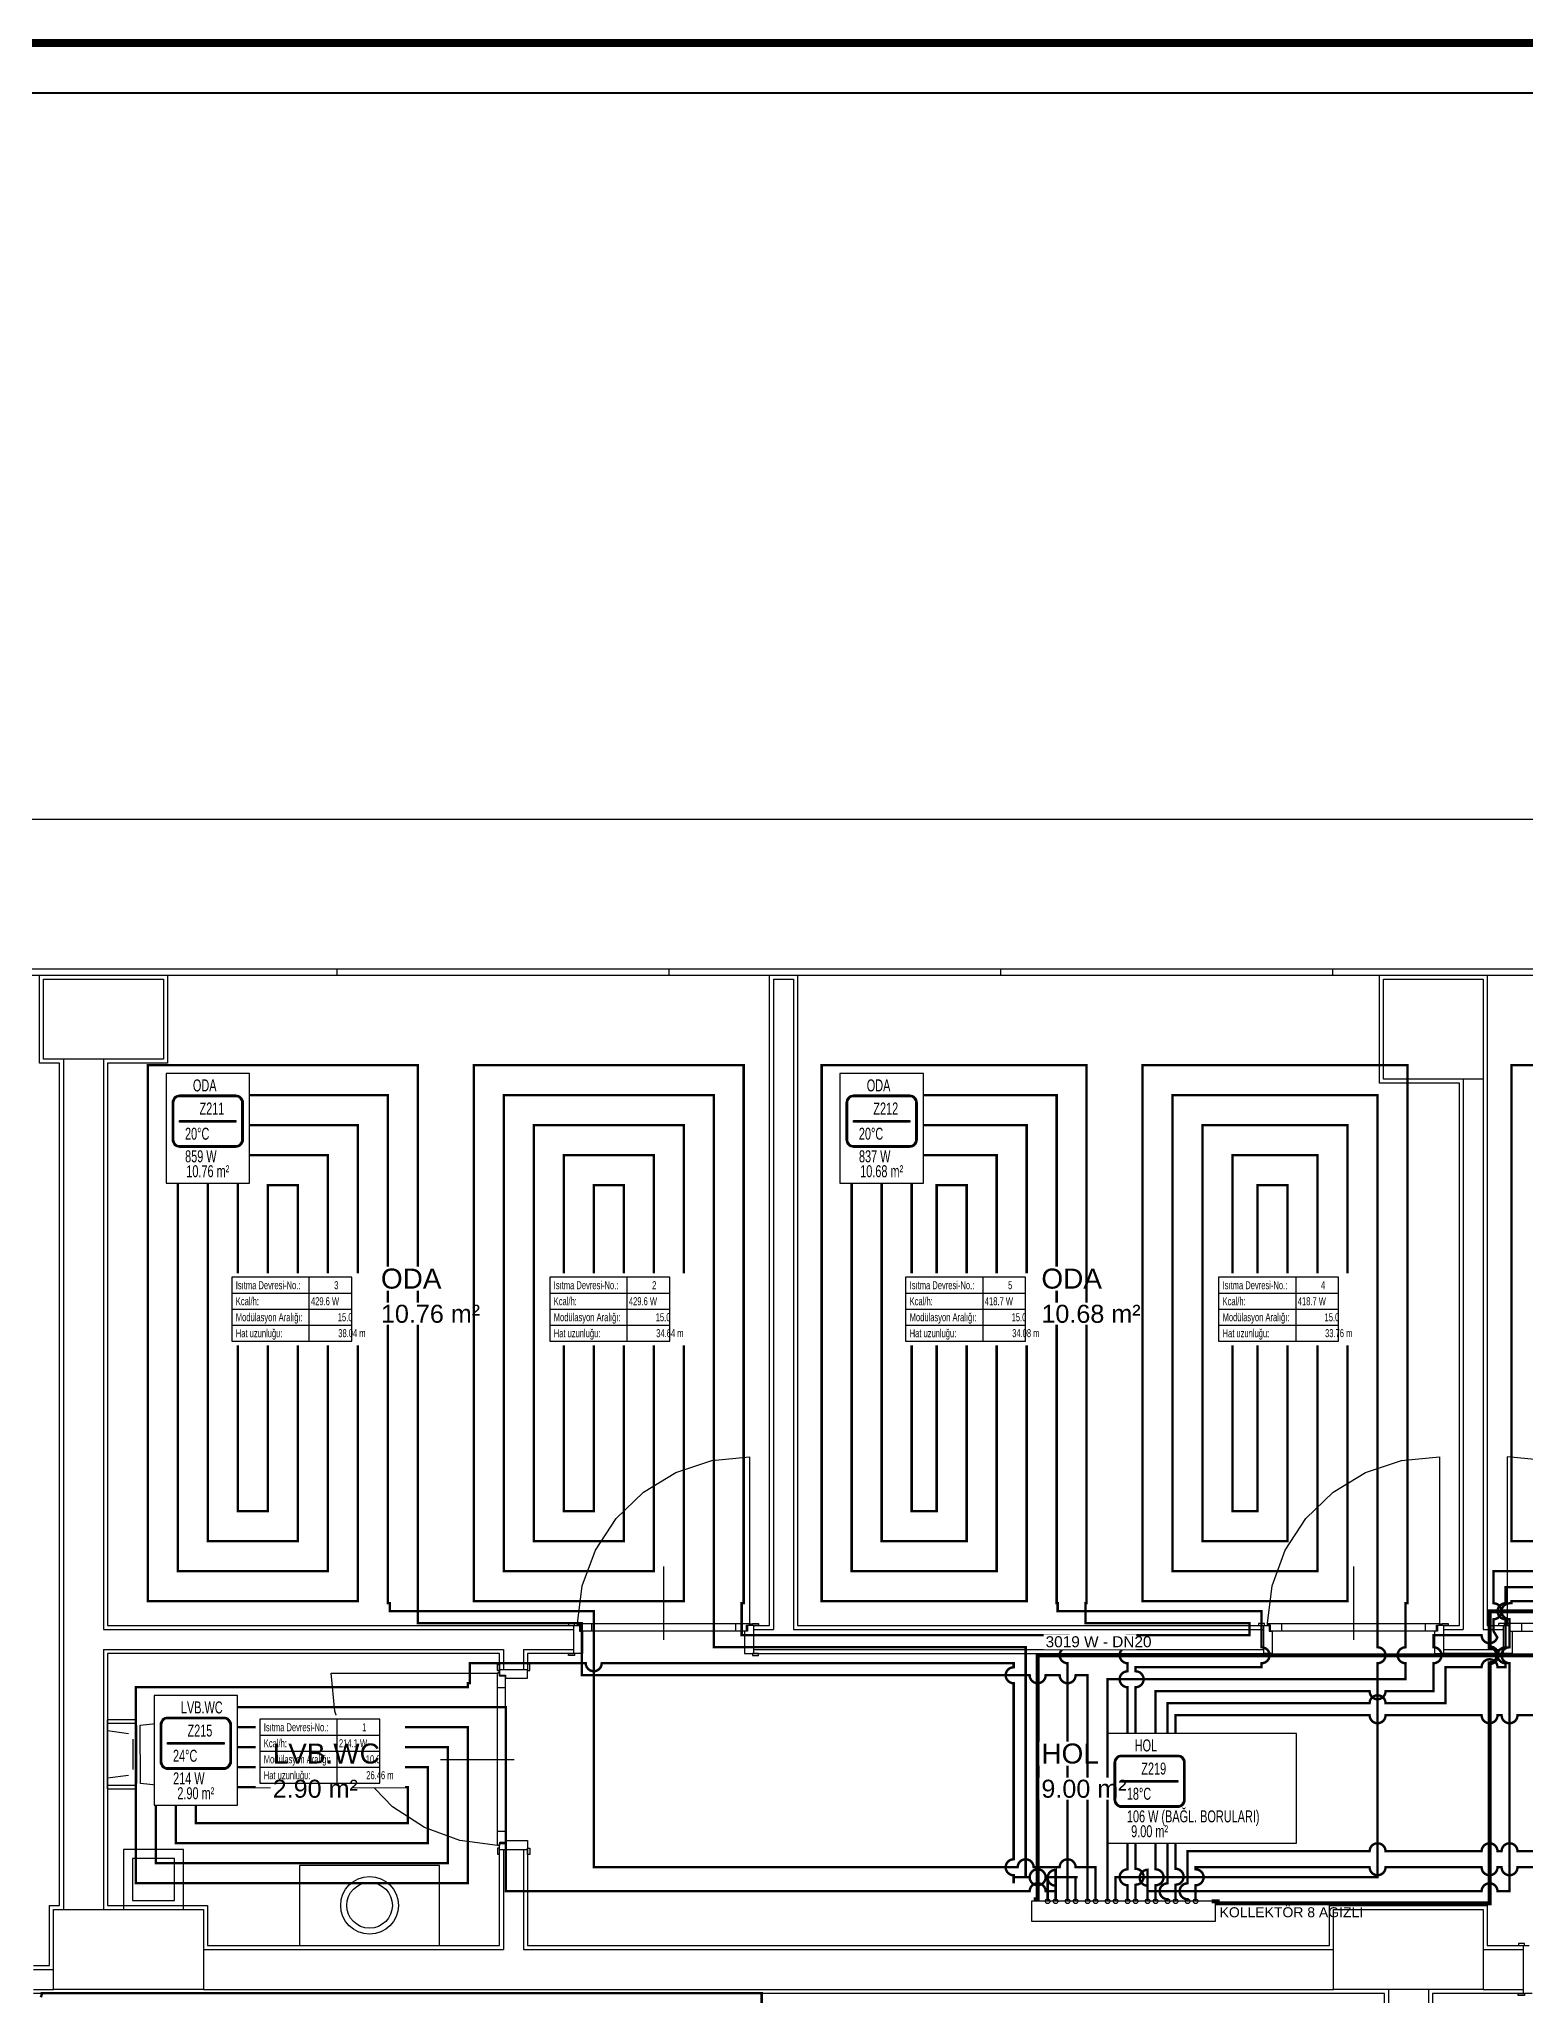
# Model space of a CAD drawing. Header units: centimetres. Extents: x -3952 to 26292, y -15092 to -10712.
# Drawn here: x 12184 to 12927, y -14076 to -13098 of the extents above; entities that cross this region are included whole.
import ezdxf
from ezdxf.enums import TextEntityAlignment as Align

# ---------------------------------------------------------------- set-up
doc = ezdxf.new("R2010")
doc.units = ezdxf.units.CM
doc.linetypes.add('ISITMA DONUS HATTI', pattern=[26, 20, -6])
for name, color, linetype in [('MIMARI', 8, 'Continuous'), ('MIMARI-KOLON', 8, 'Continuous'), ('MIMARI-TEFRIS', 9, 'Continuous'), ('MIMARI-YAZI', 8, 'Continuous'), ('MTY-ISIKAYBIMAHAL', 2, 'Continuous'), ('MTY-ISITMA-DONUS-BORU', 30, 'ISITMA DONUS HATTI'), ('MTY-ISITMA-GIDIS-BORU', 10, 'Continuous'), ('MTY-KOLLETOR', 7, 'Continuous'), ('MTY-PAFTA', 7, 'Continuous'), ('MTY-PEX-BORU', 1, 'Continuous'), ('MTY-RADYATÖR', 7, 'Continuous'), ('MTY-TEFRIS', 15, 'Continuous'), ('STM-ISITMA-CAP', 41, 'Continuous')]:
    doc.layers.add(name, color=color, linetype=linetype)
doc.layers.add('ROTAS-PAFTA-SINIRI', color=8, linetype='Continuous', plot=False)
doc.styles.add('MTYCAPLT', font='arial.ttf', dxfattribs={"width": 0.65, "height": 1})
doc.styles.add('ROTAS', font='arial.ttf')

# ---------------------------------------------------------------- blocks, each defined once
blk = doc.blocks.new('ROTAS_PAFTA')
blk.add_lwpolyline([(0, 0), (1, 0), (1, 1), (0, 1)], close=True)
blk = doc.blocks.new('MTY-RADYATOR MAHAL')
at = {"layer": 'MTY-ISIKAYBIMAHAL', "color": 2}
for points in [[(-35.7, 18.4), (-35.7, -18.4, 0.414214), (-28.2, -25.9), (28.2, -25.9, 0.414214), (35.7, -18.4), (35.7, 18.4, 0.414214), (28.2, 25.9), (-28.2, 25.9, 0.414214)], [(-34.2, 18.4), (-34.2, -18.4, 0.414214), (-28.2, -24.4), (28.2, -24.4, 0.414214), (34.2, -18.4), (34.2, 18.4, 0.414214), (28.2, 24.4), (-28.2, 24.4, 0.414214)]]:
    blk.add_lwpolyline(points, format="xyb", close=True, dxfattribs=at)
at = {"layer": 'MTY-ISIKAYBIMAHAL', "color": 4}
for points in [[(-35.2, 18.4), (-35.2, -18.4, 0.414214), (-28.2, -25.4), (28.2, -25.4, 0.414214), (35.2, -18.4), (35.2, 18.4, 0.414214), (28.2, 25.4), (-28.2, 25.4, 0.414214)], [(-34.7, 18.4), (-34.7, -18.4, 0.414214), (-28.2, -24.9), (28.2, -24.9, 0.414214), (34.7, -18.4), (34.7, 18.4, 0.414214), (28.2, 24.9), (-28.2, 24.9, 0.414214)]]:
    blk.add_lwpolyline(points, format="xyb", close=True, dxfattribs=at)
at = {"layer": 'MTY-ISIKAYBIMAHAL', "color": 2}
blk.add_lwpolyline([(-28.2, 0.8), (28.2, 0.8), (28.2, -0.8), (-28.2, -0.8)], close=True, dxfattribs=at)
at = {"layer": 'MTY-ISIKAYBIMAHAL', "color": 1, "style": 'MTYCAPLT', "width": 0.65}
for tag, p in [('MAHAL_001', (-14.9, 29.8)), ('NO_001', (-8.3, 6.7))]:
    blk.add_attdef(tag, p, '', height=12, rotation=360, dxfattribs=at)
at = {"layer": 'MTY-ISIKAYBIMAHAL', "color": 4, "style": 'MTYCAPLT', "width": 0.65}
for tag, p in [('DERECE_001', (-22.8, -18.5)), ('ISIKAYBI_001', (-22.7, -41.1))]:
    blk.add_attdef(tag, p, '', height=12, rotation=360, dxfattribs=at)
blk.add_attdef('ALAN', text='', height=12, rotation=360, dxfattribs=at).set_placement((0, -50), align=Align.MIDDLE_CENTER)
blk = doc.blocks.new('MTY-ETIKET')
at = {"layer": 'MTY-RADYATÖR'}
for p, q in [((2.69, 0), (2.69, 8)), ((-7, 6), (8, 6)), ((-7, 4), (8, 4)), ((-7, 2), (8, 2))]:
    blk.add_line(p, q, dxfattribs=at)
blk.add_lwpolyline([(8, 0), (8, 8), (-7, 8), (-7, 0)], close=True, dxfattribs=at)
at = {"layer": 'MTY-RADYATÖR', "style": 'MTYCAPLT', "width": 0.65}
for s, p in [('Isıtma Devresi-No.:', (-6.5, 7)), ('Kcal/h:', (-6.5, 5)), ('Modülasyon Aralığı:', (-6.5, 3)), ('Hat uzunluğu:', (-6.5, 1))]:
    blk.add_text(s, height=1, rotation=360, dxfattribs=at).set_placement(p, align=Align.MIDDLE_LEFT)
for tag, p in [('NO1_001', (5.8, 6.5)), ('AR_001', (6.25, 2.5)), ('UZ_001', (6.31, 0.51))]:
    blk.add_attdef(tag, p, '', height=1, rotation=360, dxfattribs=at)
at = {"layer": 'MTY-RADYATÖR', "color": 2, "style": 'MTYCAPLT', "width": 0.65}
for tag, p in [('BORU_001', (-7.07, 4.59)), ('YER_001', (2.9, 4.5))]:
    blk.add_attdef(tag, p, '', height=1, dxfattribs=at)

msp = doc.modelspace()

# ---------------------------------------------------------------- linework, layer by layer
at = {"layer": 'MIMARI'}
for p, q in [((11786.16, -13488.05), (14872.59, -13488.05)), ((12332.48, -13563.05), (12332.48, -13566.05)), ((12498.48, -13563.05), (12498.48, -13566.05)), ((12550.89, -13568.05), (12550.89, -13893.05)), ((12550.89, -13568.05), (12560.89, -13568.05)), ((12560.89, -13568.05), (12560.89, -13893.05)), ((12664.48, -13563.05), (12664.48, -13566.05)), ((12830.48, -13563.05), (12830.48, -13566.05)), ((12195.89, -13608.05), (12195.89, -14033.05)), ((12215.89, -13608.05), (12215.89, -13893.05)), ((12895.89, -13618.05), (12895.89, -13893.05)), ((12905.89, -13618.05), (12905.89, -13893.05)), ((12538.91, -13806.88), (12538.91, -13890.06)), ((12883.91, -13806.88), (12883.91, -13890.06)), ((12917.88, -13806.88), (12917.88, -13890.06)), ((12495.89, -13861.61), (12495.89, -13898.3)), ((12840.89, -13861.61), (12840.89, -13898.3)), ((12451.46, -13890.08), (12448.42, -13890.08)), ((12448.42, -13890.08), (12448.42, -13891.05)), ((12448.42, -13891.05), (12451.46, -13891.05)), ((12450.89, -13891.05), (12453.86, -13891.05)), ((12450.89, -13891.05), (12450.89, -13905.05)), ((12451.46, -13891.05), (12451.46, -13890.08)), ((12452.88, -13890.06), (12538.91, -13890.06)), ((12452.88, -13891.05), (12452.88, -13890.06)), ((12454.38, -13891), (12452.88, -13891)), ((12453.86, -13891.05), (12453.86, -13894.02)), ((12454.38, -13893.89), (12454.38, -13891)), ((12459.95, -13890.06), (12459.95, -13893.89)), ((12531.84, -13890.06), (12531.84, -13893.89)), ((12537.41, -13891), (12538.91, -13891)), ((12537.41, -13893.89), (12537.41, -13891)), ((12537.92, -13891.05), (12537.92, -13894.02)), ((12540.89, -13891.05), (12537.92, -13891.05)), ((12538.91, -13891.05), (12538.91, -13890.06)), ((12540.33, -13890.08), (12543.37, -13890.08)), ((12540.33, -13891.05), (12540.33, -13890.08)), ((12543.37, -13891.05), (12540.33, -13891.05)), ((12540.89, -13891.05), (12540.89, -13905.05)), ((12543.37, -13890.08), (12543.37, -13891.05)), ((12796.46, -13890.08), (12793.42, -13890.08)), ((12793.42, -13890.08), (12793.42, -13891.05)), ((12793.42, -13891.05), (12796.46, -13891.05)), ((12795.89, -13891.05), (12798.86, -13891.05)), ((12795.89, -13891.05), (12795.89, -13905.05)), ((12796.46, -13891.05), (12796.46, -13890.08)), ((12797.88, -13890.06), (12883.91, -13890.06)), ((12797.88, -13891.05), (12797.88, -13890.06)), ((12799.38, -13891), (12797.88, -13891)), ((12798.86, -13891.05), (12798.86, -13894.02)), ((12799.38, -13893.89), (12799.38, -13891)), ((12804.95, -13890.06), (12804.95, -13893.89)), ((12876.84, -13890.06), (12876.84, -13893.89)), ((12882.41, -13891), (12883.91, -13891)), ((12882.41, -13893.89), (12882.41, -13891)), ((12882.92, -13891.05), (12882.92, -13894.02)), ((12885.89, -13891.05), (12882.92, -13891.05)), ((12883.91, -13891.05), (12883.91, -13890.06)), ((12885.33, -13890.08), (12888.37, -13890.08)), ((12885.33, -13891.05), (12885.33, -13890.08)), ((12888.37, -13891.05), (12885.33, -13891.05)), ((12885.89, -13891.05), (12885.89, -13905.05)), ((12888.37, -13890.08), (12888.37, -13891.05)), ((12916.46, -13890.08), (12913.42, -13890.08)), ((12913.42, -13890.08), (12913.42, -13891.05)), ((12913.42, -13891.05), (12916.46, -13891.05)), ((12915.89, -13891.05), (12915.89, -13905.05)), ((12915.89, -13891.05), (12918.86, -13891.05)), ((12916.46, -13891.05), (12916.46, -13890.08)), ((13003.91, -13890.06), (12917.88, -13890.06)), ((12917.88, -13891.05), (12917.88, -13890.06)), ((12919.38, -13891), (12917.88, -13891)), ((12918.86, -13891.05), (12918.86, -13894.02)), ((12919.38, -13893.89), (12919.38, -13891)), ((12924.95, -13890.06), (12924.95, -13893.89)), ((12215.89, -13893.05), (12450.89, -13893.05)), ((12450.89, -13893.05), (12450.89, -13903.05)), ((12453.86, -13894.02), (12455.35, -13894.02)), ((12537.41, -13893.89), (12454.38, -13893.89)), ((12455.35, -13894.02), (12455.35, -13905.05)), ((12537.92, -13894.02), (12536.44, -13894.02)), ((12536.44, -13894.02), (12536.44, -13905.05)), ((12540.89, -13893.05), (12550.89, -13893.05)), ((12540.89, -13893.05), (12540.89, -13903.05)), ((12560.89, -13893.05), (12795.89, -13893.05)), ((12795.89, -13893.05), (12795.89, -13903.05)), ((12798.86, -13894.02), (12800.35, -13894.02)), ((12882.41, -13893.89), (12799.38, -13893.89)), ((12800.35, -13894.02), (12800.35, -13905.05)), ((12882.92, -13894.02), (12881.44, -13894.02)), ((12881.44, -13894.02), (12881.44, -13905.05)), ((12885.89, -13893.05), (12895.89, -13893.05)), ((12885.89, -13893.05), (12885.89, -13903.05)), ((12905.89, -13893.05), (12915.89, -13893.05)), ((12915.89, -13893.05), (12915.89, -13903.05)), ((12918.86, -13894.02), (12920.35, -13894.02)), ((12919.38, -13893.89), (13002.41, -13893.89)), ((12920.35, -13894.02), (12920.35, -13905.05)), ((12215.89, -13903.05), (12415.89, -13903.05)), ((12215.89, -13903.05), (12215.89, -14033.05)), ((12412.93, -13913.61), (12412.93, -13910.58)), ((12412.93, -13910.58), (12413.89, -13910.58)), ((12413.89, -13910.58), (12413.89, -13913.61)), ((12415.89, -13903.05), (12415.89, -13913.05)), ((12425.89, -13903.05), (12450.89, -13903.05)), ((12425.89, -13903.05), (12425.89, -13913.05)), ((12429.03, -13910.53), (12427.89, -13910.53)), ((12427.89, -13910.53), (12427.89, -13913.61)), ((12429.03, -13913.61), (12429.03, -13910.53)), ((12448.37, -13906.19), (12448.37, -13905.05)), ((12448.37, -13905.05), (12451.46, -13905.05)), ((12451.46, -13906.19), (12448.37, -13906.19)), ((12455.35, -13905.05), (12450.89, -13905.05)), ((12451.46, -13905.05), (12451.46, -13906.19)), ((12536.44, -13905.05), (12540.89, -13905.05)), ((12540.33, -13905.05), (12540.33, -13906.19)), ((12543.42, -13905.05), (12540.33, -13905.05)), ((12540.33, -13906.19), (12543.42, -13906.19)), ((12540.89, -13903.05), (12795.89, -13903.05)), ((12543.42, -13906.19), (12543.42, -13905.05)), ((12793.37, -13906.19), (12793.37, -13905.05)), ((12793.37, -13905.05), (12796.46, -13905.05)), ((12796.46, -13906.19), (12793.37, -13906.19)), ((12800.35, -13905.05), (12795.89, -13905.05)), ((12796.46, -13905.05), (12796.46, -13906.19)), ((12881.44, -13905.05), (12885.89, -13905.05)), ((12885.33, -13905.05), (12885.33, -13906.19)), ((12888.42, -13905.05), (12885.33, -13905.05)), ((12885.33, -13906.19), (12888.42, -13906.19)), ((12885.89, -13903.05), (12915.89, -13903.05)), ((12888.42, -13906.19), (12888.42, -13905.05)), ((12913.37, -13906.19), (12913.37, -13905.05)), ((12913.37, -13905.05), (12916.46, -13905.05)), ((12916.46, -13906.19), (12913.37, -13906.19)), ((12920.35, -13905.05), (12915.89, -13905.05)), ((12916.46, -13905.05), (12916.46, -13906.19)), ((12329.73, -13915.04), (12412.9, -13915.04)), ((12412.9, -14001.07), (12412.9, -13915.04)), ((12413.89, -13915.04), (12412.9, -13915.04)), ((12413.89, -13913.61), (12412.93, -13913.61)), ((12413.84, -13916.53), (12413.84, -13915.04)), ((12416.73, -13916.53), (12413.84, -13916.53)), ((12413.89, -13913.05), (12427.89, -13913.05)), ((12413.89, -13913.05), (12413.89, -13916.02)), ((12413.89, -13916.02), (12416.86, -13916.02)), ((12415.89, -13913.05), (12425.89, -13913.05)), ((12416.73, -13916.53), (12416.73, -13999.57)), ((12416.86, -13916.02), (12416.86, -13917.51)), ((12416.86, -13917.51), (12427.89, -13917.51)), ((12427.89, -13917.51), (12427.89, -13913.05)), ((12427.89, -13913.61), (12429.03, -13913.61)), ((12412.9, -13922.11), (12416.73, -13922.11)), ((12384.45, -13958.05), (12421.14, -13958.05)), ((12412.9, -13994), (12416.73, -13994)), ((12416.86, -13998.6), (12427.89, -13998.6)), ((12416.86, -14000.08), (12416.86, -13998.6)), ((12427.89, -13998.6), (12427.89, -14003.05)), ((12413.89, -14001.07), (12412.9, -14001.07)), ((12412.93, -14002.49), (12412.93, -14005.53)), ((12413.89, -14002.49), (12412.93, -14002.49)), ((12412.93, -14005.53), (12413.89, -14005.53)), ((12416.73, -13999.57), (12413.84, -13999.57)), ((12413.84, -13999.57), (12413.84, -14001.07)), ((12413.89, -14003.05), (12413.89, -14000.08)), ((12413.89, -14000.08), (12416.86, -14000.08)), ((12413.89, -14005.53), (12413.89, -14002.49)), ((12413.89, -14003.05), (12427.89, -14003.05)), ((12415.89, -14003.05), (12415.89, -14053.05)), ((12415.89, -14003.05), (12425.89, -14003.05)), ((12425.89, -14003.05), (12425.89, -14053.05)), ((12427.89, -14002.49), (12429.03, -14002.49)), ((12427.89, -14005.58), (12427.89, -14002.49)), ((12429.03, -14005.58), (12427.89, -14005.58)), ((12429.03, -14002.49), (12429.03, -14005.58)), ((12265.89, -14053.05), (12415.89, -14053.05)), ((12425.89, -14053.05), (12830.89, -14053.05)), ((12905.89, -14053.05), (12925.89, -14053.05)), ((12926.46, -14050.08), (12923.42, -14050.08)), ((12923.42, -14050.08), (12923.42, -14051.05)), ((12923.42, -14051.05), (12926.46, -14051.05)), ((12925.89, -14051.05), (12928.86, -14051.05)), ((12925.89, -14051.05), (12925.89, -14075.05)), ((12925.89, -14053.05), (12925.89, -14073.05)), ((12926.46, -14051.05), (12926.46, -14050.08)), ((12180.89, -14063.05), (12190.89, -14063.05)), ((12180.89, -14073.05), (12190.89, -14073.05)), ((12265.89, -14073.05), (12830.89, -14073.05)), ((12858.39, -14073.05), (12858.39, -14113.05)), ((12878.39, -14073.05), (12878.39, -14113.05)), ((12905.89, -14073.05), (12925.89, -14073.05)), ((12923.37, -14076.19), (12923.37, -14075.05)), ((12923.37, -14075.05), (12926.46, -14075.05)), ((12926.46, -14076.19), (12923.37, -14076.19)), ((12930.35, -14075.05), (12925.89, -14075.05)), ((12926.46, -14075.05), (12926.46, -14076.19))]:
    msp.add_line(p, q, dxfattribs=at)
for points in [[(11834.48, -13566.05), (14820.89, -13566.05), (14820.89, -13563.05), (11834.48, -13563.05), (11834.48, -13566.05)], [(12180.89, -14061.05), (12188.89, -14061.05), (12188.89, -14031.05), (12193.89, -14031.05), (12193.89, -13610.05), (12183.89, -13610.05), (12183.89, -13566.05), (12247.89, -13566.05), (12247.89, -13610.05), (12217.89, -13610.05), (12217.89, -13891.05), (12450.89, -13891.05)], [(12540.89, -13891.05), (12548.89, -13891.05), (12548.89, -13566.05), (12562.89, -13566.05), (12562.89, -13891.05), (12795.89, -13891.05)], [(12885.89, -13891.05), (12893.89, -13891.05), (12893.89, -13620.05), (12853.89, -13620.05), (12853.89, -13566.05), (12907.89, -13566.05), (12907.89, -13891.05), (12915.89, -13891.05)], [(12452.88, -13890.06), (12455.29, -13871.26), (12461.83, -13853.47), (12472.18, -13837.58), (12485.81, -13824.4), (12502.03, -13814.6), (12520.03, -13808.66), (12538.91, -13806.88)], [(12797.88, -13890.06), (12800.29, -13871.26), (12806.83, -13853.47), (12817.18, -13837.58), (12830.81, -13824.4), (12847.03, -13814.6), (12865.03, -13808.66), (12883.91, -13806.88)], [(13003.91, -13890.06), (13001.5, -13871.26), (12994.96, -13853.47), (12984.61, -13837.58), (12970.98, -13824.4), (12954.76, -13814.6), (12936.75, -13808.66), (12917.88, -13806.88)], [(12539.83, -13890.47), (12539.23, -13890.47), (12539.83, -13890.47)], [(12884.83, -13890.47), (12884.23, -13890.47), (12884.83, -13890.47)], [(12916.96, -13890.47), (12917.56, -13890.47), (12916.96, -13890.47)], [(12413.89, -13913.05), (12413.89, -13905.05), (12217.89, -13905.05), (12217.89, -14031.05), (12267.89, -14031.05), (12267.89, -14051.05), (12413.89, -14051.05), (12413.89, -14003.05)], [(12450.89, -13905.05), (12427.89, -13905.05), (12427.89, -13913.05)], [(12540.89, -13905.05), (12795.89, -13905.05)], [(12915.89, -13905.05), (12885.89, -13905.05)], [(12412.9, -14001.07), (12394.1, -13998.66), (12376.31, -13992.12), (12360.42, -13981.77), (12347.24, -13968.14), (12337.44, -13951.92), (12331.5, -13933.91), (12329.73, -13915.04)], [(12413.31, -13914.12), (12413.31, -13914.72), (12413.31, -13914.12)], [(12225.89, -14003.05), (12225.89, -14033.05), (12255.89, -14033.05), (12255.89, -14003.05), (12225.89, -14003.05)], [(12230.39, -14007.55), (12230.39, -14028.55), (12251.39, -14028.55), (12251.39, -14007.55), (12230.39, -14007.55)], [(12427.89, -14003.05), (12427.89, -14051.05), (12828.89, -14051.05), (12828.89, -14031.05), (12907.89, -14031.05), (12907.89, -14051.05), (12925.89, -14051.05)], [(12856.39, -14113.05), (12856.39, -14075.05), (12180.89, -14075.05)], [(12925.89, -14075.05), (12880.39, -14075.05), (12880.39, -14113.05)]]:
    msp.add_lwpolyline(points, dxfattribs=at)
at = {"layer": 'MIMARI-KOLON'}
for points in [[(12185.89, -13568.05), (12245.89, -13568.05), (12245.89, -13608.05), (12185.89, -13608.05), (12185.89, -13568.05)], [(12855.89, -13568.05), (12905.89, -13568.05), (12905.89, -13618.05), (12855.89, -13618.05), (12855.89, -13568.05)], [(12190.89, -14033.05), (12265.89, -14033.05), (12265.89, -14073.05), (12190.89, -14073.05), (12190.89, -14033.05)], [(12830.89, -14033.05), (12905.89, -14033.05), (12905.89, -14073.05), (12830.89, -14073.05), (12830.89, -14033.05)]]:
    msp.add_lwpolyline(points, dxfattribs=at)
at = {"layer": 'MIMARI-TEFRIS'}
for p, q in [((12217.9, -13972.83), (12217.89, -13938.28)), ((12231.53, -13938.28), (12217.89, -13938.28)), ((12217.9, -13972.83), (12217.89, -13938.28)), ((12231.53, -13938.28), (12217.89, -13938.28)), ((12231.53, -13940.1), (12217.89, -13940.1)), ((12231.53, -13940.1), (12217.89, -13940.1)), ((12234.25, -13941.01), (12251.53, -13939.18)), ((12234.25, -13941.01), (12251.53, -13939.18)), ((12251.53, -13939.18), (12261.53, -13939.18)), ((12251.53, -13939.18), (12261.53, -13939.18)), ((12228.28, -13945.22), (12217.89, -13943.74)), ((12228.28, -13945.22), (12217.89, -13943.74)), ((12230.62, -13963.19), (12230.62, -13947.92)), ((12230.62, -13963.19), (12230.62, -13947.92)), ((12232.44, -13970.1), (12232.44, -13941.01)), ((12232.44, -13970.1), (12232.44, -13941.01)), ((12234.26, -13970.09), (12234.25, -13941.01)), ((12234.26, -13970.09), (12234.25, -13941.01)), ((12243.35, -13949.18), (12243.35, -13961.91)), ((12243.35, -13949.18), (12243.35, -13961.91)), ((12261.53, -13941.91), (12250.62, -13941.91)), ((12261.53, -13941.91), (12250.62, -13941.91)), ((12252.87, -13959.62), (12252.87, -13951.44)), ((12252.87, -13951.44), (12259.68, -13952.81)), ((12252.87, -13959.62), (12252.87, -13951.44)), ((12252.87, -13951.44), (12259.68, -13952.81)), ((12259.69, -13958.26), (12252.87, -13959.62)), ((12259.69, -13958.26), (12252.87, -13959.62)), ((12217.9, -13967.37), (12228.28, -13965.89)), ((12217.9, -13967.37), (12228.28, -13965.89)), ((12251.53, -13971.91), (12234.26, -13970.09)), ((12251.53, -13971.91), (12234.26, -13970.09)), ((12250.62, -13969.18), (12261.53, -13969.18)), ((12250.62, -13969.18), (12261.53, -13969.18)), ((12217.9, -13971.01), (12231.53, -13971)), ((12217.9, -13971.01), (12231.53, -13971)), ((12217.9, -13972.83), (12231.53, -13972.82)), ((12217.9, -13972.83), (12231.53, -13972.82)), ((12261.53, -13971.91), (12251.53, -13971.91)), ((12261.53, -13971.91), (12251.53, -13971.91))]:
    msp.add_line(p, q, dxfattribs=at)
msp.add_lwpolyline([(12313.89, -14011.05), (12313.89, -14051.05), (12383.89, -14051.05), (12383.89, -14011.05), (12313.89, -14011.05)], dxfattribs=at)
for radius in [14.43, 11.43]:
    msp.add_circle((12348.89, -14031.05), radius, dxfattribs=at)
at = {"layer": 'MTY-ISITMA-DONUS-BORU', "const_width": 2}
msp.add_lwpolyline([(13313.52, -13668), (13307, -13668), (13307, -13884), (12909, -13884), (12909, -13902), (12910.04, -13902.14), (12911, -13902.54), (12911.83, -13903.17), (12912.46, -13904), (12912.86, -13904.96), (12913, -13906), (12912.86, -13907.04), (12912.46, -13908), (12911.83, -13908.83), (12911, -13909.46), (12910.04, -13909.86), (12909, -13910), (12909, -14030), (12773, -14030), (12773, -14029), (12770, -14029)], dxfattribs=at)
at = {"layer": 'MTY-ISITMA-GIDIS-BORU', "const_width": 2}
msp.add_lwpolyline([(13313.52, -13674), (13313.52, -13890), (13013, -13890), (13013, -13906), (12683, -13906), (12683, -14028), (12682, -14028), (12682, -14029)], dxfattribs=at)
at = {"layer": 'MTY-KOLLETOR'}
msp.add_lwpolyline([(12680, -14039), (12772, -14039), (12772, -14029), (12680, -14029)], close=True, dxfattribs=at)
for centre in [(12688, -14029), (12692, -14029), (12698, -14029), (12702, -14029), (12708, -14029), (12712, -14029), (12718, -14029), (12722, -14029), (12728, -14029), (12732, -14029), (12738, -14029), (12742, -14029), (12748, -14029), (12752, -14029), (12758, -14029), (12762, -14029)]:
    msp.add_circle(centre, 1.2, dxfattribs=at)
at = {"layer": 'MTY-PAFTA'}
for points, const_width in [([(11400, -15050), (15200, -15050), (15200, -13100), (11400, -13100)], 4), ([(11425, -15025), (15175, -15025), (15175, -13125), (11425, -13125)], 1)]:
    msp.add_lwpolyline(points, close=True, dxfattribs=dict(at, const_width=const_width))
at = {"layer": 'MTY-PEX-BORU', "const_width": 1.2}
for points in [[(12708, -14029), (12708, -13916), (12702, -13916), (12701.86, -13917.04), (12701.46, -13918), (12700.83, -13918.83), (12700, -13919.46), (12699.04, -13919.86), (12698, -13920), (12696.96, -13919.86), (12696, -13919.46), (12695.17, -13918.83), (12694.54, -13918), (12694.14, -13917.04), (12694, -13916), (12687, -13916), (12686.86, -13917.04), (12686.46, -13918), (12685.83, -13918.83), (12685, -13919.46), (12684.04, -13919.86), (12683, -13920), (12681.96, -13919.86), (12681, -13919.46), (12680.17, -13918.83), (12679.54, -13918), (12679.14, -13917.04), (12679, -13916), (12455, -13916), (12455, -13890), (12373, -13890), (12373, -13879), (12373, -13611), (12238, -13611), (12238, -13879), (12343, -13879), (12343, -13641), (12268, -13641), (12268, -13849), (12313, -13849), (12313, -13671), (12298, -13671), (12298, -13834), (12283, -13834), (12283, -13656), (12328, -13656), (12328, -13864), (12253, -13864), (12253, -13626), (12358, -13626), (12358, -13879), (12358, -13880), (12359, -13880), (12359, -13884), (12461, -13884), (12461, -14012), (12673, -14012), (12673.14, -14010.96), (12673.54, -14010), (12674.17, -14009.17), (12675, -14008.54), (12675.96, -14008.14), (12677, -14008), (12678.04, -14008.14), (12679, -14008.54), (12679.83, -14009.17), (12680.46, -14010), (12680.86, -14010.96), (12681, -14012), (12694, -14012), (12694.14, -14010.96), (12694.54, -14010), (12695.17, -14009.17), (12696, -14008.54), (12696.96, -14008.14), (12698, -14008), (12699.04, -14008.14), (12700, -14008.54), (12700.83, -14009.17), (12701.46, -14010), (12701.86, -14010.96), (12702, -14012), (12712, -14012), (12712, -14029)], [(12698, -14029), (12698, -13910), (12696.96, -13909.86), (12696, -13909.46), (12695.17, -13908.83), (12694.54, -13908), (12694.14, -13907.04), (12694, -13906), (12694.14, -13904.96), (12694.54, -13904), (12695.17, -13903.17), (12696, -13902.54), (12696.96, -13902.14), (12698, -13902), (12698, -13896), (12699, -13896), (12535, -13896), (12535, -13880), (12536, -13880), (12536, -13879), (12536, -13611), (12401, -13611), (12401, -13879), (12506, -13879), (12506, -13641), (12431, -13641), (12431, -13849), (12476, -13849), (12476, -13671), (12461, -13671), (12461, -13834), (12446, -13834), (12446, -13656), (12491, -13656), (12491, -13864), (12416, -13864), (12416, -13626), (12521, -13626), (12521, -13879), (12521, -13902), (12677, -13902), (12677, -14017), (12679, -14017), (12679.14, -14015.96), (12679.54, -14015), (12680.17, -14014.17), (12681, -14013.54), (12681.96, -14013.14), (12683, -14013), (12684.04, -14013.14), (12685, -14013.54), (12685.83, -14014.17), (12686.46, -14015), (12686.86, -14015.96), (12687, -14017), (12703, -14017), (12702, -14017), (12702, -14029)], [(12728, -14029), (12728, -14021), (12726.96, -14020.86), (12726, -14020.46), (12725.17, -14019.83), (12724.54, -14019), (12724.14, -14018.04), (12724, -14017), (12724.14, -14015.96), (12724.54, -14015), (12725.17, -14014.17), (12726, -14013.54), (12726.96, -14013.14), (12728, -14013), (12728, -13922), (12726.96, -13921.86), (12726, -13921.46), (12725.17, -13920.83), (12724.54, -13920), (12724.14, -13919.04), (12724, -13918), (12724.14, -13916.96), (12724.54, -13916), (12725.17, -13915.17), (12726, -13914.54), (12726.96, -13914.14), (12728, -13914), (12728, -13910), (12726.96, -13909.86), (12726, -13909.46), (12725.17, -13908.83), (12724.54, -13908), (12724.14, -13907.04), (12724, -13906), (12724.14, -13904.96), (12724.54, -13904), (12725.17, -13903.17), (12726, -13902.54), (12726.96, -13902.14), (12728, -13902), (12728, -13896), (12727, -13896), (12789, -13896), (12789, -13890), (12707, -13890), (12707, -13880), (12707.5, -13880), (12707.5, -13879), (12707.5, -13611), (12575, -13611), (12575, -13879), (12677.5, -13879), (12677.5, -13641), (12605, -13641), (12605, -13849), (12647.5, -13849), (12647.5, -13671), (12632.5, -13671), (12632.5, -13834), (12620, -13834), (12620, -13656), (12662.5, -13656), (12662.5, -13864), (12590, -13864), (12590, -13626), (12692.5, -13626), (12692.5, -13879), (12692.5, -13880), (12693, -13880), (12693, -13884), (12795, -13884), (12795, -13902), (12796.04, -13902.14), (12797, -13902.54), (12797.83, -13903.17), (12798.46, -13904), (12798.86, -13904.96), (12799, -13906), (12798.86, -13907.04), (12798.46, -13908), (12797.83, -13908.83), (12797, -13909.46), (12796.04, -13909.86), (12795, -13910), (12795, -13912), (12732, -13912), (12732, -13914), (12733.04, -13914.14), (12734, -13914.54), (12734.83, -13915.17), (12735.46, -13916), (12735.86, -13916.96), (12736, -13918), (12735.86, -13919.04), (12735.46, -13920), (12734.83, -13920.83), (12734, -13921.46), (12733.04, -13921.86), (12732, -13922), (12732, -14012.75), (12733.04, -14012.89), (12734, -14013.29), (12734.83, -14013.92), (12735.46, -14014.75), (12735.86, -14015.71), (12736, -14016.75), (12735.86, -14017.79), (12735.46, -14018.75), (12734.83, -14019.58), (12734, -14020.21), (12733.04, -14020.61), (12732, -14020.75), (12732, -14029)], [(12718, -14029), (12718, -13918), (12867, -13918), (12867, -13910), (12865.96, -13909.86), (12865, -13909.46), (12864.17, -13908.83), (12863.54, -13908), (12863.14, -13907.04), (12863, -13906), (12863.14, -13904.96), (12863.54, -13904), (12864.17, -13903.17), (12865, -13902.54), (12865.96, -13902.14), (12867, -13902), (12867, -13880), (12868, -13880), (12868, -13879), (12868, -13611), (12735.5, -13611), (12735.5, -13879), (12838, -13879), (12838, -13641), (12765.5, -13641), (12765.5, -13849), (12808, -13849), (12808, -13671), (12793, -13671), (12793, -13834), (12780.5, -13834), (12780.5, -13656), (12823, -13656), (12823, -13864), (12750.5, -13864), (12750.5, -13626), (12853, -13626), (12853, -13879), (12853, -13902), (12854.04, -13902.14), (12855, -13902.54), (12855.83, -13903.17), (12856.46, -13904), (12856.86, -13904.96), (12857, -13906), (12856.86, -13907.04), (12856.46, -13908), (12855.83, -13908.83), (12855, -13909.46), (12854.04, -13909.86), (12853, -13910), (12853, -14017), (12722, -14017), (12722, -14029)], [(13096.5, -13611), (12920, -13611), (12920, -13849), (13066.5, -13849)], [(13081.5, -13864), (12920, -13864), (12911, -13864), (12911, -13880), (12912.04, -13880.14), (12913, -13880.54), (12913.83, -13881.17), (12914.46, -13882), (12914.86, -13882.96), (12915, -13884), (12914.86, -13885.04), (12914.46, -13886), (12913.83, -13886.83), (12913, -13887.46), (12912.04, -13887.86), (12911, -13888), (12911, -13894), (12912.86, -13897.04), (12912.46, -13898), (12911.83, -13898.83), (12911, -13899.46), (12910.04, -13899.86), (12909, -13900), (12907.96, -13899.86), (12907, -13899.46), (12906.17, -13898.83), (12905.54, -13898), (12905.14, -13897.04), (12905, -13896), (12881, -13896), (12881, -13902), (12882.04, -13902.14), (12883, -13902.54), (12883.83, -13903.17), (12884.46, -13904), (12884.86, -13904.96), (12885, -13906), (12884.86, -13907.04), (12884.46, -13908), (12883.83, -13908.83), (12883, -13909.46), (12882.04, -13909.86), (12881, -13910), (12881, -13924), (12857, -13924), (12856.86, -13925.04), (12856.46, -13926), (12855.83, -13926.83), (12855, -13927.46), (12854.04, -13927.86), (12853, -13928), (12851.96, -13927.86), (12851, -13927.46), (12850.17, -13926.83), (12849.54, -13926), (12849.14, -13925.04), (12849, -13924), (12742, -13924), (12742, -14013), (12743.04, -14013.14), (12744, -14013.54), (12744.83, -14014.17), (12745.46, -14015), (12745.86, -14015.96), (12746, -14017), (12745.86, -14018.04), (12745.46, -14019), (12744.83, -14019.83), (12744, -14020.46), (12743.04, -14020.86), (12742, -14021), (12742, -14029)], [(12748, -14029), (12748, -14028), (12746.96, -14027.86), (12746, -14027.46), (12745.17, -14026.83), (12744.54, -14026), (12744.14, -14025.04), (12744, -14024), (12744.14, -14022.96), (12744.54, -14022), (12745.17, -14021.17), (12746, -14020.54), (12746.96, -14020.14), (12748, -14020), (12748, -14017), (12748, -14018), (12748, -13930), (12849, -13930), (12849.14, -13928.96), (12849.54, -13928), (12850.17, -13927.17), (12851, -13926.54), (12851.96, -13926.14), (12853, -13926), (12854.04, -13926.14), (12855, -13926.54), (12855.83, -13927.17), (12856.46, -13928), (12856.86, -13928.96), (12857, -13930), (12887, -13930), (12887, -13912), (12905, -13912), (12905.14, -13910.96), (12905.54, -13910), (12906.17, -13909.17), (12907, -13908.54), (12907.96, -13908.14), (12909, -13908), (12910.04, -13908.14), (12911, -13908.54), (12911.83, -13909.17), (12912.46, -13910), (12912.86, -13910.96), (12913, -13912), (12917, -13912), (12917, -13910), (12915.96, -13909.86), (12915, -13909.46), (12914.17, -13908.83), (12913.54, -13908), (12913.14, -13907.04), (12913, -13906), (12913.14, -13904.96), (12913.54, -13904), (12914.17, -13903.17), (12915, -13902.54), (12915.96, -13902.14), (12917, -13902), (12917, -13888), (12915.96, -13887.86), (12915, -13887.46), (12914.17, -13886.83), (12913.54, -13886), (12913.14, -13885.04), (12913, -13884), (12913.14, -13882.96), (12913.54, -13882), (12914.17, -13881.17), (12915, -13880.54), (12915.96, -13880.14), (12917, -13880), (12917, -13872), (13092.5, -13872)], [(12738, -14029), (12738, -14021.25), (12736.96, -14021.11), (12736, -14020.71), (12735.17, -14020.08), (12734.54, -14019.25), (12734.14, -14018.29), (12734, -14017.25), (12734.14, -14016.21), (12734.54, -14015.25), (12735.17, -14014.42), (12736, -14013.79), (12736.96, -14013.39), (12738, -14013.25), (12738, -14024), (12905, -14024), (12905.14, -14022.96), (12905.54, -14022), (12906.17, -14021.17), (12907, -14020.54), (12907.96, -14020.14), (12909, -14020), (12910.04, -14020.14), (12911, -14020.54), (12911.83, -14021.17), (12912.46, -14022), (12912.86, -14022.96), (12913, -14024), (12919, -14024), (12919, -13910), (12917.96, -13909.86), (12917, -13909.46), (12916.17, -13908.83), (12915.54, -13908), (12915.14, -13907.04), (12915, -13906), (12915.14, -13904.96), (12915.54, -13904), (12916.17, -13903.17), (12917, -13902.54), (12917.96, -13902.14), (12919, -13902), (12919, -13888), (12917.96, -13887.86), (12917, -13887.46), (12916.17, -13886.83), (12915.54, -13886), (12915.14, -13885.04), (12915, -13884), (12915.14, -13882.96), (12915.54, -13882), (12916.17, -13881.17), (12917, -13880.54), (12917.96, -13880.14), (12919, -13880), (12920, -13880), (12920, -13879), (13096.5, -13879)], [(12671, -14017), (12671, -14016), (12669.96, -14015.86), (12669, -14015.46), (12668.17, -14014.83), (12667.54, -14014), (12667.14, -14013.04), (12667, -14012), (12667.14, -14010.96), (12667.54, -14010), (12668.17, -14009.17), (12669, -14008.54), (12669.96, -14008.14), (12671, -14008), (12671, -13920), (12669.96, -13919.86), (12669, -13919.46), (12668.17, -13918.83), (12667.54, -13918), (12667.14, -13917.04), (12667, -13916), (12667.14, -13914.96), (12667.54, -13914), (12668.17, -13913.17), (12669, -13912.54), (12669.96, -13912.14), (12671, -13912), (12671, -13910), (12465, -13910), (12464.86, -13911.04), (12464.46, -13912), (12463.83, -13912.83), (12463, -13913.46), (12462.04, -13913.86), (12461, -13914), (12459.96, -13913.86), (12459, -13913.46), (12458.17, -13912.83), (12457.54, -13912), (12457.14, -13911.04), (12457, -13910), (12399, -13910), (12399, -13920), (12398, -13920), (12398, -13922), (12232, -13922), (12232, -14020), (12398, -14020), (12398, -13942), (12252, -13942), (12252, -14000), (12378, -14000), (12378, -13962), (12272, -13962), (12272, -13972), (12368, -13972), (12368, -13990), (12262, -13990), (12262, -13952), (12388, -13952), (12388, -14010), (12242, -14010), (12242, -13932), (12398, -13932), (12417, -13932), (12417, -14024), (12679, -14024), (12679.14, -14022.96), (12679.54, -14022), (12680.17, -14021.17), (12681, -14020.54), (12681.09, -14020.5)], [(13007, -13936), (12923, -13936), (12922.86, -13937.04), (12922.46, -13938), (12921.83, -13938.83), (12921, -13939.46), (12920.04, -13939.86), (12919, -13940), (12917.96, -13939.86), (12917, -13939.46), (12916.17, -13938.83), (12915.54, -13938), (12915.14, -13937.04), (12915, -13936), (12913, -13936), (12912.86, -13937.04), (12912.46, -13938), (12911.83, -13938.83), (12911, -13939.46), (12910.04, -13939.86), (12909, -13940), (12907.96, -13939.86), (12907, -13939.46), (12906.17, -13938.83), (12905.54, -13938), (12905.14, -13937.04), (12905, -13936), (12857, -13936), (12856.86, -13937.04), (12856.46, -13938), (12855.83, -13938.83), (12855, -13939.46), (12854.04, -13939.86), (12853, -13940), (12851.96, -13939.86), (12851, -13939.46), (12850.17, -13938.83), (12849.54, -13938), (12849.14, -13937.04), (12849, -13936), (12752, -13936), (12752, -14012.75), (12753.04, -14012.89), (12754, -14013.29), (12754.83, -14013.92), (12755.46, -14014.75), (12755.86, -14015.71), (12756, -14016.75), (12755.86, -14017.79), (12755.46, -14018.75), (12754.83, -14019.58), (12754, -14020.21), (12753.04, -14020.61), (12752, -14020.75), (12752, -14029)], [(12758, -14029), (12758, -14028), (12756.96, -14027.86), (12756, -14027.46), (12755.17, -14026.83), (12754.54, -14026), (12754.14, -14025.04), (12754, -14024), (12754.14, -14022.96), (12754.54, -14022), (12755.17, -14021.17), (12756, -14020.54), (12756.96, -14020.14), (12758, -14020), (12758, -14004), (12849, -14004), (12849.14, -14002.96), (12849.54, -14002), (12850.17, -14001.17), (12851, -14000.54), (12851.96, -14000.14), (12853, -14000), (12854.04, -14000.14), (12855, -14000.54), (12855.83, -14001.17), (12856.46, -14002), (12856.86, -14002.96), (12857, -14004), (12905, -14004), (12905.14, -14002.96), (12905.54, -14002), (12906.17, -14001.17), (12907, -14000.54), (12907.96, -14000.14), (12909, -14000), (12910.04, -14000.14), (12911, -14000.54), (12911.83, -14001.17), (12912.46, -14002), (12912.86, -14002.96), (12913, -14004), (12915, -14004), (12915.14, -14002.96), (12915.54, -14002), (12916.17, -14001.17), (12917, -14000.54), (12917.96, -14000.14), (12919, -14000), (12920.04, -14000.14), (12921, -14000.54), (12921.83, -14001.17), (12922.46, -14002), (12922.86, -14002.96), (12923, -14004), (13065, -14004)], [(12676.95, -14017), (12671, -14017)], [(12671, -14017), (12671, -14020)], [(12681.09, -14020.5), (12681, -14020.46), (12680.17, -14019.83), (12679.54, -14019), (12679.14, -14018.04), (12679.01, -14017.05)], [(12686.99, -14017.05), (12686.86, -14018.04), (12686.46, -14019), (12685.83, -14019.83), (12685, -14020.46), (12684.91, -14020.5)], [(12688, -14024), (12688, -14017.25)], [(12692, -14021.25), (12690.96, -14021.11), (12690, -14020.71), (12689.17, -14020.08), (12688.54, -14019.25), (12688.14, -14018.29), (12688, -14017.25)], [(12688.04, -14016.95), (12688.14, -14016.21), (12688.54, -14015.25), (12689.17, -14014.42), (12690, -14013.79), (12690.96, -14013.39), (12692, -14013.25), (12692, -14016.95)], [(12692, -14017.05), (12692, -14021.25)], [(13051, -14012), (12923, -14012), (12922.86, -14013.04), (12922.46, -14014), (12921.83, -14014.83), (12921, -14015.46), (12920.04, -14015.86), (12919, -14016), (12917.96, -14015.86), (12917, -14015.46), (12916.17, -14014.83), (12915.54, -14014), (12915.14, -14013.04), (12915, -14012), (12913, -14012), (12912.86, -14013.04), (12912.46, -14014), (12911.83, -14014.83), (12911, -14015.46), (12910.04, -14015.86), (12909, -14016), (12907.96, -14015.86), (12907, -14015.46), (12906.17, -14014.83), (12905.54, -14014), (12905.14, -14013.04), (12905, -14012), (12857, -14012), (12856.86, -14013.04), (12856.46, -14014), (12855.83, -14014.83), (12855, -14015.46), (12854.04, -14015.86), (12853, -14016), (12851.96, -14015.86), (12851, -14015.46), (12850.17, -14014.83), (12849.54, -14014), (12849.14, -14013.04), (12849, -14012), (12762, -14012), (12762, -14013), (12763.04, -14013.14), (12764, -14013.54), (12764.83, -14014.17), (12765.46, -14015), (12765.86, -14015.96), (12766, -14017), (12765.86, -14018.04), (12765.46, -14019), (12764.83, -14019.83), (12764, -14020.46), (12763.04, -14020.86), (12762, -14021), (12762, -14029)], [(12681.09, -14020.5), (12681.96, -14020.14), (12683, -14020), (12684.04, -14020.14), (12684.91, -14020.5)], [(12684.91, -14020.5), (12684.04, -14020.86), (12683, -14021), (12681.96, -14020.86), (12681.09, -14020.5)], [(12684.91, -14020.5), (12685, -14020.54), (12685.83, -14021.17), (12686.46, -14022), (12686.86, -14022.96), (12687, -14024), (12688, -14024)], [(12688, -14029), (12688, -14024)], [(12688, -14024), (12692, -14024)], [(12692, -14024), (12692, -14021.25)], [(12692, -14024), (12692, -14029)], [(12545, -14085), (12545, -14075), (12185, -14075), (12184.86, -14076.04), (12184.46, -14077)]]:
    msp.add_lwpolyline(points, dxfattribs=at)

# ---------------------------------------------------------------- block references
at = {"layer": 'ROTAS-PAFTA-SINIRI', "xscale": 3800, "yscale": 1950}
msp.add_blockref('ROTAS_PAFTA', (11400, -15050), dxfattribs=at)

# ---------------------------------------------------------------- texts
at = {"layer": 'MTY-KOLLETOR', "style": 'ROTAS'}
msp.add_text('KOLLEKTÖR 8 AĞIZLI', height=5, dxfattribs=at).set_placement((12774, -14037))

# ---------------------------------------------------------------- next in the draw order: wipeouts: each hides what was drawn before it
for points in [[(12247.14, -13670), (12288.86, -13670), (12288.86, -13615.08), (12247.14, -13615.08)], [(12584.14, -13670), (12625.86, -13670), (12625.86, -13615.08), (12584.14, -13615.08)], [(12278, -13751), (12352.61, -13751), (12352.61, -13715), (12278, -13715)], [(12437, -13751), (12511.61, -13751), (12511.61, -13715), (12437, -13715)], [(12615, -13751), (12689.61, -13751), (12689.61, -13715), (12615, -13715)], [(12771.5, -13751), (12846.11, -13751), (12846.11, -13715), (12771.5, -13715)], [(12732.33, -13903), (12686, -13903), (12686, -13895.5), (12732.33, -13895.5)], [(12241.14, -13981), (12282.86, -13981), (12282.86, -13926.08), (12241.14, -13926.08)], [(12292, -13972), (12366.61, -13972), (12366.61, -13936), (12292, -13936)], [(12704.48, -13961.13), (12683.88, -13961.13), (12683.88, -13949.13), (12704.48, -13949.13)], [(12718.14, -14000), (12812.48, -14000), (12812.48, -13945.08), (12718.14, -13945.08)]]:
    msp.add_wipeout(points)

# ---------------------------------------------------------------- next in the draw order: linework, layer by layer
at = {"layer": 'MTY-ISIKAYBIMAHAL'}
for points in [[(12247.14, -13670), (12288.86, -13670), (12288.86, -13615.08), (12247.14, -13615.08)], [(12584.14, -13670), (12625.86, -13670), (12625.86, -13615.08), (12584.14, -13615.08)], [(12241.14, -13981), (12282.86, -13981), (12282.86, -13926.08), (12241.14, -13926.08)], [(12718.14, -14000), (12812.48, -14000), (12812.48, -13945.08), (12718.14, -13945.08)]]:
    msp.add_lwpolyline(points, close=True, dxfattribs=at)

# ---------------------------------------------------------------- next in the draw order: block references
at = {"layer": 'MTY-TEFRIS', "xscale": 0.5, "yscale": 0.5}
for p, values in [((12268, -13639), {'DERECE_001': '20°C', 'MAHAL_001': 'ODA', 'ISIKAYBI_001': '859 W', 'NO_001': 'Z211', 'ALAN': '10.76 m²'}), ((12605, -13639), {'DERECE_001': '20°C', 'MAHAL_001': 'ODA', 'ISIKAYBI_001': '837 W', 'NO_001': 'Z212', 'ALAN': '10.68 m²'}), ((12262, -13950), {'DERECE_001': '24°C', 'MAHAL_001': 'LVB.WC', 'ISIKAYBI_001': '214 W', 'NO_001': 'Z215', 'ALAN': '2.90 m²'})]:
    msp.add_blockref('MTY-RADYATOR MAHAL', p, dxfattribs=at).add_auto_attribs(values)
at = {"layer": 'MTY-TEFRIS'}
ref = msp.add_blockref('MTY-ETIKET', (12308, -13749), dxfattribs=dict(at, xscale=4, yscale=4))
ref.add_attrib('UZ_001', '38.04 m', (12333.25, -13746.97), dxfattribs={"layer": 'MTY-RADYATÖR', "height": 4, "rotation": 359.99998, "style": 'MTYCAPLT', "width": 0.65})
ref.add_attrib('AR_001', '15.0', (12333, -13739), dxfattribs={"layer": 'MTY-RADYATÖR', "height": 4, "rotation": 359.99998, "style": 'MTYCAPLT', "width": 0.65})
ref.add_attrib('NO1_001', '3', (12331.2, -13723), dxfattribs={"layer": 'MTY-RADYATÖR', "height": 4, "rotation": 359.99998, "style": 'MTYCAPLT', "width": 0.65})
ref.add_attrib('YER_001', '429.6 W', (12319.59, -13731), dxfattribs={"layer": 'MTY-RADYATÖR', "color": 2, "height": 4, "style": 'MTYCAPLT', "width": 0.65})
ref = msp.add_blockref('MTY-ETIKET', (12467, -13749), dxfattribs=dict(at, xscale=4, yscale=4))
ref.add_attrib('UZ_001', '34.64 m', (12492.25, -13746.97), dxfattribs={"layer": 'MTY-RADYATÖR', "height": 4, "rotation": 359.99998, "style": 'MTYCAPLT', "width": 0.65})
ref.add_attrib('AR_001', '15.0', (12492, -13739), dxfattribs={"layer": 'MTY-RADYATÖR', "height": 4, "rotation": 359.99998, "style": 'MTYCAPLT', "width": 0.65})
ref.add_attrib('NO1_001', '2', (12490.2, -13723), dxfattribs={"layer": 'MTY-RADYATÖR', "height": 4, "rotation": 359.99998, "style": 'MTYCAPLT', "width": 0.65})
ref.add_attrib('YER_001', '429.6 W', (12478.59, -13731), dxfattribs={"layer": 'MTY-RADYATÖR', "color": 2, "height": 4, "style": 'MTYCAPLT', "width": 0.65})
ref = msp.add_blockref('MTY-ETIKET', (12801.5, -13749), dxfattribs=dict(at, xscale=4, yscale=4))
ref.add_attrib('UZ_001', '33.76 m', (12826.75, -13746.97), dxfattribs={"layer": 'MTY-RADYATÖR', "height": 4, "rotation": 359.99998, "style": 'MTYCAPLT', "width": 0.65})
ref.add_attrib('AR_001', '15.0', (12826.5, -13739), dxfattribs={"layer": 'MTY-RADYATÖR', "height": 4, "rotation": 359.99998, "style": 'MTYCAPLT', "width": 0.65})
ref.add_attrib('NO1_001', '4', (12824.7, -13723), dxfattribs={"layer": 'MTY-RADYATÖR', "height": 4, "rotation": 359.99998, "style": 'MTYCAPLT', "width": 0.65})
ref.add_attrib('YER_001', '418.7 W', (12813.09, -13731), dxfattribs={"layer": 'MTY-RADYATÖR', "color": 2, "height": 4, "style": 'MTYCAPLT', "width": 0.65})

# ---------------------------------------------------------------- next in the draw order: texts
at = {"layer": 'MIMARI-YAZI', "style": 'ROTAS'}
for s, p in [('LVB.WC', (12300.46, -13960.13)), ('HOL', (12684.88, -13960.13))]:
    msp.add_text(s, height=10, dxfattribs=at).set_placement(p)
at = {"layer": 'STM-ISITMA-CAP', "style": 'ROTAS'}
msp.add_text('3019 W - DN20', height=5.5, dxfattribs=at).set_placement((12687, -13902))

# ---------------------------------------------------------------- next in the draw order: wipeouts: each hides what was drawn before it
for points in [[(12374.18, -13723.69), (12353.58, -13723.69), (12353.58, -13711.69), (12374.18, -13711.69)], [(12704.49, -13723.69), (12683.89, -13723.69), (12683.89, -13711.69), (12704.49, -13711.69)], [(12400.22, -13740.78), (12353.58, -13740.78), (12353.58, -13729.78), (12400.22, -13729.78)], [(12730.53, -13740.78), (12683.89, -13740.78), (12683.89, -13729.78), (12730.53, -13729.78)], [(12340.52, -13978.23), (12299.46, -13978.23), (12299.46, -13967.23), (12340.52, -13967.23)]]:
    msp.add_wipeout(points)

# ---------------------------------------------------------------- next in the draw order: block references
at = {"layer": 'MTY-TEFRIS'}
ref = msp.add_blockref('MTY-ETIKET', (12645, -13749), dxfattribs=dict(at, xscale=4, yscale=4))
ref.add_attrib('UZ_001', '34.08 m', (12670.25, -13746.97), dxfattribs={"layer": 'MTY-RADYATÖR', "height": 4, "rotation": 359.99998, "style": 'MTYCAPLT', "width": 0.65})
ref.add_attrib('AR_001', '15.0', (12670, -13739), dxfattribs={"layer": 'MTY-RADYATÖR', "height": 4, "rotation": 359.99998, "style": 'MTYCAPLT', "width": 0.65})
ref.add_attrib('NO1_001', '5', (12668.2, -13723), dxfattribs={"layer": 'MTY-RADYATÖR', "height": 4, "rotation": 359.99998, "style": 'MTYCAPLT', "width": 0.65})
ref.add_attrib('YER_001', '418.7 W', (12656.59, -13731), dxfattribs={"layer": 'MTY-RADYATÖR', "color": 2, "height": 4, "style": 'MTYCAPLT', "width": 0.65})
ref = msp.add_blockref('MTY-ETIKET', (12322, -13970), dxfattribs=dict(at, xscale=4, yscale=4))
ref.add_attrib('UZ_001', '26.46 m', (12347.25, -13967.97), dxfattribs={"layer": 'MTY-RADYATÖR', "height": 4, "rotation": 359.99998, "style": 'MTYCAPLT', "width": 0.65})
ref.add_attrib('AR_001', '10.0', (12347, -13960), dxfattribs={"layer": 'MTY-RADYATÖR', "height": 4, "rotation": 359.99998, "style": 'MTYCAPLT', "width": 0.65})
ref.add_attrib('NO1_001', '1', (12345.2, -13944), dxfattribs={"layer": 'MTY-RADYATÖR', "height": 4, "rotation": 359.99998, "style": 'MTYCAPLT', "width": 0.65})
ref.add_attrib('YER_001', '214.1 W', (12333.59, -13952), dxfattribs={"layer": 'MTY-RADYATÖR', "color": 2, "height": 4, "style": 'MTYCAPLT', "width": 0.65})

# ---------------------------------------------------------------- next in the draw order: texts
at = {"layer": 'MIMARI-YAZI', "style": 'ROTAS'}
for s, height, p in [('ODA', 10, (12354.58, -13722.69)), ('ODA', 10, (12684.89, -13722.69)), ('10.76 m²', 9, (12354.58, -13739.78)), ('10.68 m²', 9, (12684.89, -13739.78)), ('2.90 m²', 9, (12300.46, -13977.23))]:
    msp.add_text(s, height=height, dxfattribs=at).set_placement(p)

# ---------------------------------------------------------------- next in the draw order: wipeouts: each hides what was drawn before it
msp.add_wipeout([(12724.94, -13978.23), (12683.88, -13978.23), (12683.88, -13967.23), (12724.94, -13967.23)])

# ---------------------------------------------------------------- next in the draw order: block references
at = {"layer": 'MTY-TEFRIS', "xscale": 0.5, "yscale": 0.5}
msp.add_blockref('MTY-RADYATOR MAHAL', (12739, -13969), dxfattribs=at).add_auto_attribs({'DERECE_001': '18°C', 'MAHAL_001': 'HOL', 'ISIKAYBI_001': '106 W (BAĞL. BORULARI)', 'NO_001': 'Z219', 'ALAN': '9.00 m²'})

# ---------------------------------------------------------------- next in the draw order: texts
at = {"layer": 'MIMARI-YAZI', "style": 'ROTAS'}
msp.add_text('9.00 m²', height=9, dxfattribs=at).set_placement((12684.88, -13977.23))

doc.saveas('drawing.dxf')
